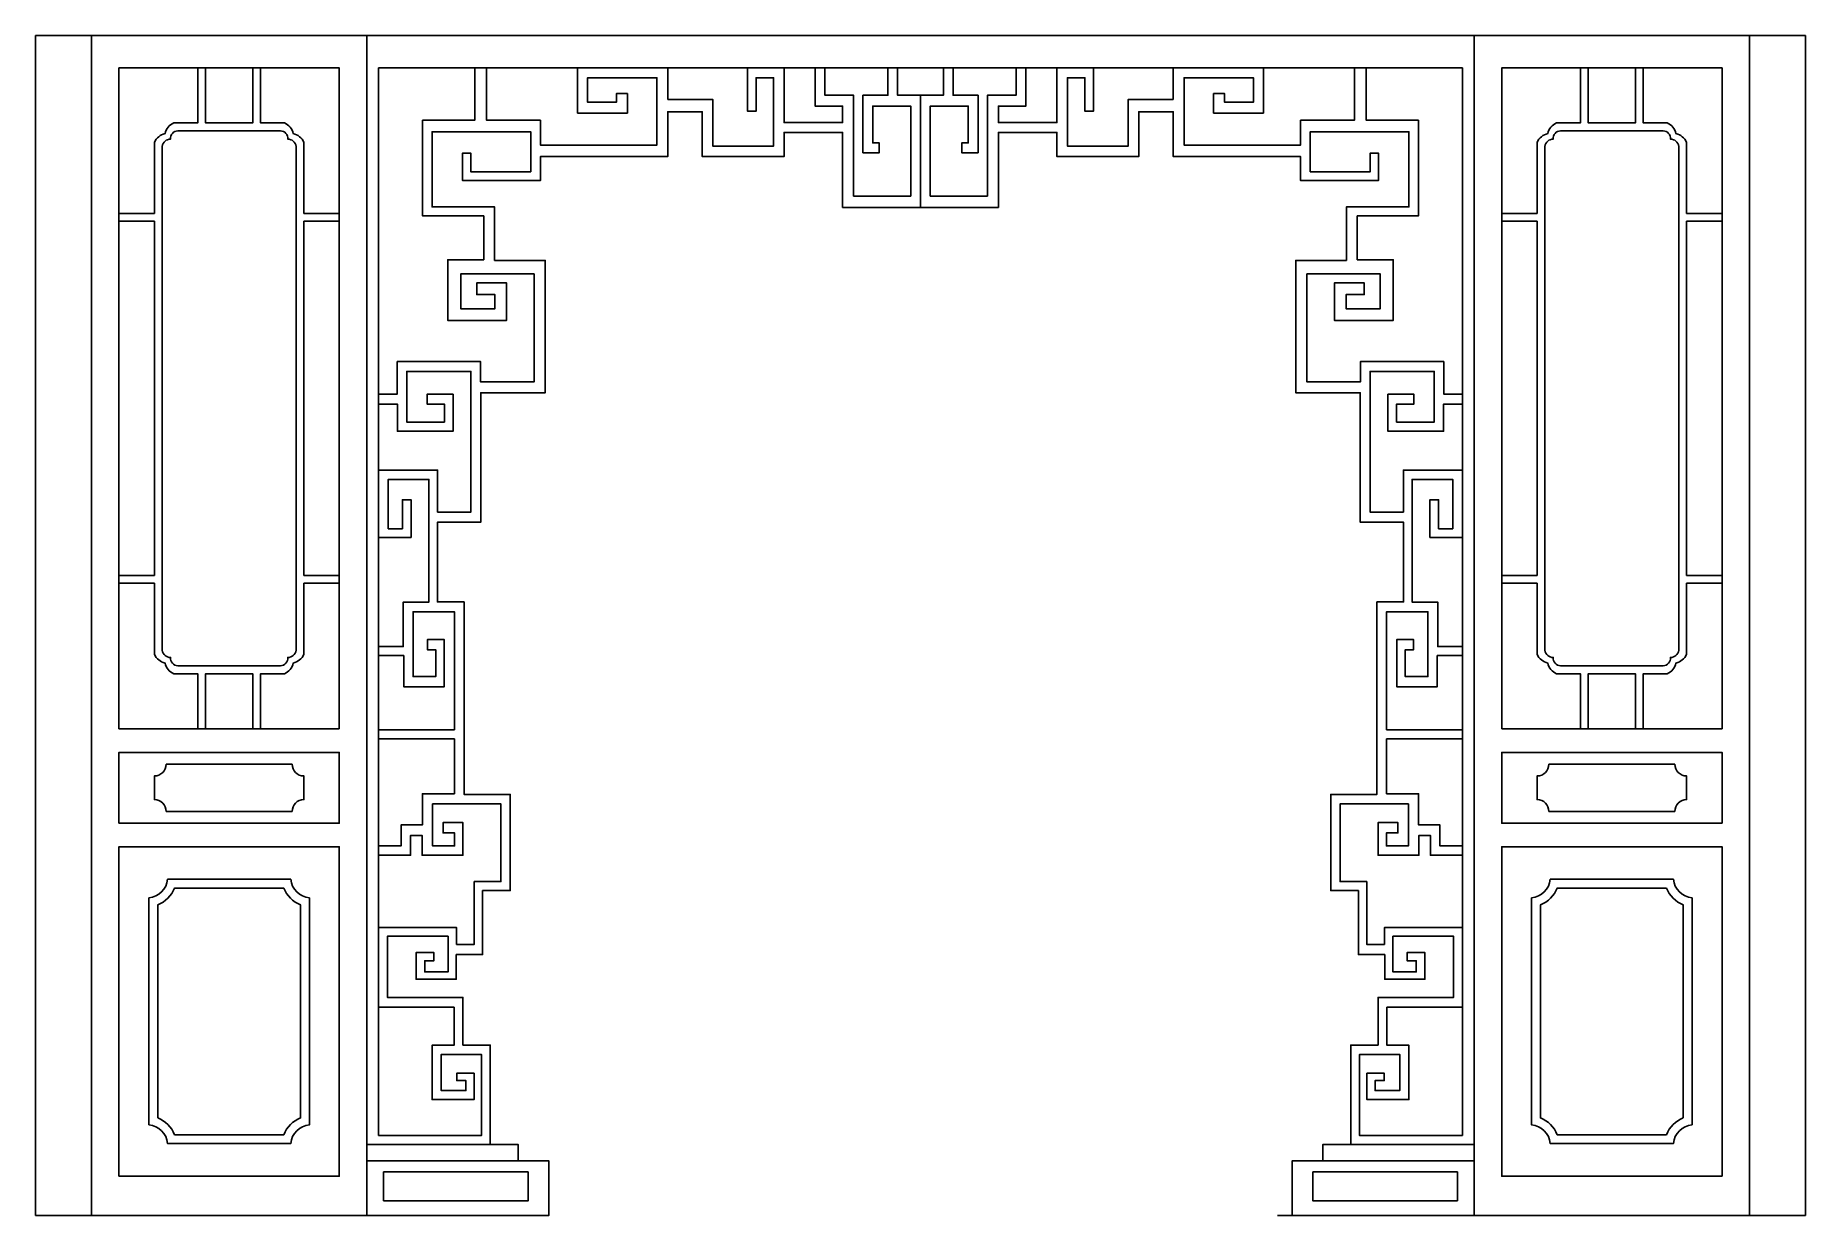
# Model space of a CAD drawing. Header units: metres. Extents: x 195 to 3795, y 8030 to 10430.
import ezdxf

# ---------------------------------------------------------------- set-up
doc = ezdxf.new("R2010")
doc.units = ezdxf.units.M
for name, color, linetype in [('3', 3, 'Continuous'), ('4', 4, 'Continuous'), ('7', 7, 'Continuous')]:
    doc.layers.add(name, color=color, linetype=linetype)

msp = doc.modelspace()

# ---------------------------------------------------------------- linework, layer by layer
at = {"layer": '3'}
for p, q in [((741, 9332), (741, 10052)), ((813, 10052), (741, 10052)), ((3177, 10052), (3249, 10052)), ((3249, 9332), (3249, 10052)), ((813, 9332), (741, 9332)), ((3177, 9332), (3249, 9332))]:
    msp.add_line(p, q, dxfattribs=at)
for points in [[(365, 10068), (437, 10068), (437, 10212.55, -0.24), (458.66, 10230.34, -0.25), (476.45, 10252), (525, 10252), (525, 10364)], [(813, 10068), (741, 10068), (741, 10212.55, 0.24), (719.34, 10230.34, 0.25), (701.55, 10252), (653, 10252), (653, 10364)], [(3177, 10068), (3249, 10068), (3249, 10212.55, -0.24), (3270.66, 10230.34, -0.25), (3288.45, 10252), (3337, 10252), (3337, 10364)], [(3625, 10068), (3553, 10068), (3553, 10212.55, 0.24), (3531.34, 10230.34, 0.25), (3513.55, 10252), (3465, 10252), (3465, 10364)], [(525, 9020), (525, 9132), (476.45, 9132, -0.25), (458.66, 9153.66, -0.24), (437, 9171.45), (437, 9316), (365, 9316)], [(813, 9316), (741, 9316), (741, 9171.45, -0.24), (719.34, 9153.66, -0.25), (701.55, 9132), (653, 9132), (653, 9020)], [(3177, 9316), (3249, 9316), (3249, 9171.45, 0.24), (3270.66, 9153.66, 0.25), (3288.45, 9132), (3337, 9132), (3337, 9020)], [(3465, 9020), (3465, 9132), (3513.55, 9132, 0.25), (3531.34, 9153.66, 0.24), (3553, 9171.45), (3553, 9316), (3625, 9316)]]:
    msp.add_lwpolyline(points, format="xyb", dxfattribs=at)
for points in [[(541, 10364), (541, 10252), (637, 10252), (637, 10364)], [(1088.37, 10364), (1088.37, 10257.46), (982.35, 10257.46), (982.35, 10132.79), (982.35, 10132.79)], [(1112.68, 10364), (1112.68, 10257.46), (1222.19, 10257.46), (1222.19, 10206.89), (1459.06, 10206.89), (1459.06, 10344), (1317.93, 10344), (1317.93, 10294.22), (1376.67, 10294.22), (1376.67, 10311.61), (1398.96, 10311.61), (1398.96, 10271.97), (1297.67, 10271.97), (1297.67, 10364)], [(1643.33, 10364), (1643.33, 10275.67), (1660.68, 10275.67), (1660.68, 10344), (1696.06, 10344), (1696.06, 10204.87), (1572.5, 10204.87), (1572.5, 10299.94), (1481.34, 10299.94), (1481.34, 10364)], [(1780.71, 10364), (1780.71, 10286.21), (1836.68, 10286.21), (1836.68, 10252.62), (1717.55, 10252.62), (1717.55, 10364)], [(1928.65, 10364), (1928.65, 10308.26), (1877.87, 10308.26), (1877.87, 10191.39), (1910.99, 10191.39), (1910.99, 10211.23), (1897.74, 10211.23), (1897.74, 10286.21), (1975.02, 10286.21), (1975.02, 10103.18), (1858.78, 10103.18), (1858.78, 10255.33), (1858.78, 10308.26), (1800.58, 10308.26), (1800.58, 10364)], [(1948.52, 10364), (1948.52, 10308.26), (1995, 10308.26), (1995, 10080.24)], [(2041.48, 10364), (2041.48, 10308.26), (1995, 10308.26), (1995, 10080.24)], [(2061.35, 10364), (2061.35, 10308.26), (2112.13, 10308.26), (2112.13, 10191.39), (2079.01, 10191.39), (2079.01, 10211.23), (2092.26, 10211.23), (2092.26, 10286.21), (2014.98, 10286.21), (2014.98, 10103.18), (2131.22, 10103.18), (2131.22, 10255.33), (2131.22, 10308.26), (2189.42, 10308.26), (2189.42, 10364)], [(2209.29, 10364), (2209.29, 10286.21), (2153.32, 10286.21), (2153.32, 10252.62), (2272.45, 10252.62), (2272.45, 10364)], [(2346.67, 10364), (2346.67, 10275.67), (2329.32, 10275.67), (2329.32, 10344), (2293.94, 10344), (2293.94, 10204.87), (2417.5, 10204.87), (2417.5, 10299.94), (2508.66, 10299.94), (2508.66, 10364)], [(2877.32, 10364), (2877.32, 10257.46), (2767.81, 10257.46), (2767.81, 10206.89), (2530.94, 10206.89), (2530.94, 10344), (2672.07, 10344), (2672.07, 10294.22), (2613.33, 10294.22), (2613.33, 10311.61), (2591.04, 10311.61), (2591.04, 10271.97), (2692.33, 10271.97), (2692.33, 10364)], [(2901.63, 10364), (2901.63, 10257.46), (3007.65, 10257.46), (3007.65, 10132.79), (3007.65, 10132.79)], [(3449, 10364), (3449, 10252), (3353, 10252), (3353, 10364)], [(982.35, 10132.79), (982.35, 10132.79), (982.35, 10062.76), (1106.87, 10062.76), (1106.87, 9973.9), (1033.64, 9973.9), (1033.64, 9850.36), (1153.14, 9850.36), (1153.14, 9926.59), (1092.6, 9926.59), (1092.6, 9902.93), (1129.45, 9902.93), (1129.45, 9874.02), (1059.96, 9874.02), (1059.96, 9944.99), (1209.09, 9944.99), (1209.09, 9725.33), (1100.5, 9725.33), (1100.5, 9766.64), (930.92, 9766.64), (930.92, 9700.55), (893, 9700.55)], [(3007.65, 10132.79), (3007.65, 10132.79), (3007.65, 10062.76), (2883.13, 10062.76), (2883.13, 9973.9), (2956.36, 9973.9), (2956.36, 9850.36), (2836.86, 9850.36), (2836.86, 9926.59), (2897.4, 9926.59), (2897.4, 9902.93), (2860.55, 9902.93), (2860.55, 9874.02), (2930.04, 9874.02), (2930.04, 9944.99), (2780.91, 9944.99), (2780.91, 9725.33), (2889.5, 9725.33), (2889.5, 9766.64), (3059.08, 9766.64), (3059.08, 9700.55), (3097, 9700.55)], [(365, 9332), (437, 9332), (437, 10052), (365, 10052)], [(3625, 9332), (3553, 9332), (3553, 10052), (3625, 10052)], [(893, 9680.12), (931.38, 9680.12), (931.38, 9624.93), (1044.42, 9624.93), (1044.42, 9700.19), (991.67, 9700.19), (991.67, 9680.12), (1026.83, 9680.12), (1026.83, 9643.75), (950.22, 9643.75), (950.22, 9746.6), (1080.84, 9746.6), (1080.84, 9460.63), (1013.02, 9460.63), (1013.02, 9545.92), (893, 9545.92)], [(3097, 9680.12), (3058.62, 9680.12), (3058.62, 9624.93), (2945.58, 9624.93), (2945.58, 9700.19), (2998.33, 9700.19), (2998.33, 9680.12), (2963.17, 9680.12), (2963.17, 9643.75), (3039.78, 9643.75), (3039.78, 9746.6), (2909.16, 9746.6), (2909.16, 9460.63), (2976.98, 9460.63), (2976.98, 9545.92), (3097, 9545.92)], [(893, 9409.21), (959.01, 9409.21), (959.01, 9485.71), (941.43, 9485.71), (941.43, 9426.76), (912.54, 9426.76), (912.54, 9527.1), (995.43, 9527.1), (995.43, 9277.73), (943.18, 9277.73), (943.18, 9187.09), (893, 9187.09)], [(3097, 9409.21), (3030.99, 9409.21), (3030.99, 9485.71), (3048.57, 9485.71), (3048.57, 9426.76), (3077.46, 9426.76), (3077.46, 9527.1), (2994.57, 9527.1), (2994.57, 9277.73), (3046.82, 9277.73), (3046.82, 9187.09), (3097, 9187.09)], [(893, 9168.81), (944.15, 9168.81), (944.15, 9105.44), (1026.48, 9105.44), (1026.48, 9201.36), (992.18, 9201.36), (992.18, 9180.8), (1009.33, 9180.8), (1009.33, 9125.99), (963.02, 9125.99), (963.02, 9257.89), (1047.06, 9257.89), (1047.06, 9018.08), (893, 9018.08)], [(3097, 9168.81), (3045.85, 9168.81), (3045.85, 9105.44), (2963.52, 9105.44), (2963.52, 9201.36), (2997.82, 9201.36), (2997.82, 9180.8), (2980.67, 9180.8), (2980.67, 9125.99), (3026.98, 9125.99), (3026.98, 9257.89), (2942.94, 9257.89), (2942.94, 9018.08), (3097, 9018.08)], [(541, 9020), (541, 9132), (637, 9132), (637, 9020)], [(3449, 9020), (3449, 9132), (3353, 9132), (3353, 9020)], [(893, 8999.24), (1047.06, 8999.24), (1047.06, 8887.9), (981.89, 8887.9), (981.89, 8824.44), (938.63, 8824.44), (938.63, 8781.82), (893, 8781.82)], [(3097, 8999.24), (2942.94, 8999.24), (2942.94, 8887.9), (3008.11, 8887.9), (3008.11, 8824.44), (3051.37, 8824.44), (3051.37, 8781.82), (3097, 8781.82)], [(893, 8762.65), (957.83, 8762.65), (957.83, 8803.13), (981.3, 8803.13), (981.3, 8762.65), (1064.51, 8762.65), (1064.51, 8829.35), (1023.97, 8829.35), (1023.97, 8808.04), (1047.44, 8808.04), (1047.44, 8781.82), (1002.63, 8781.82), (1002.63, 8867.05), (1141.58, 8867.05), (1141.58, 8709.38), (1087.44, 8709.38), (1087.44, 8581.54), (1051.51, 8581.54), (1051.51, 8615.63), (893, 8615.63)], [(3097, 8762.65), (3032.17, 8762.65), (3032.17, 8803.13), (3008.7, 8803.13), (3008.7, 8762.65), (2925.49, 8762.65), (2925.49, 8829.35), (2966.03, 8829.35), (2966.03, 8808.04), (2942.56, 8808.04), (2942.56, 8781.82), (2987.37, 8781.82), (2987.37, 8867.05), (2848.42, 8867.05), (2848.42, 8709.38), (2902.56, 8709.38), (2902.56, 8581.54), (2938.49, 8581.54), (2938.49, 8615.63), (3097, 8615.63)], [(893, 8453.76), (1046.31, 8453.76), (1046.31, 8376.43), (1001.83, 8376.43), (1001.83, 8265.75), (1087.08, 8265.75), (1087.08, 8319.42), (1051.87, 8319.42), (1051.87, 8304.61), (1070.4, 8304.61), (1070.4, 8284.26), (1020.37, 8284.26), (1020.37, 8357.92), (1101.9, 8357.92), (1101.9, 8192.83), (893, 8192.83)], [(3097, 8453.76), (2943.69, 8453.76), (2943.69, 8376.43), (2988.17, 8376.43), (2988.17, 8265.75), (2902.92, 8265.75), (2902.92, 8319.42), (2938.13, 8319.42), (2938.13, 8304.61), (2919.6, 8304.61), (2919.6, 8284.26), (2969.63, 8284.26), (2969.63, 8357.92), (2888.1, 8357.92), (2888.1, 8192.83), (3097, 8192.83)]]:
    msp.add_lwpolyline(points, dxfattribs=at)
for points in [[(453, 9179.71, 0.38), (469.97, 9164.97, 0.44), (484.71, 9148), (693.29, 9148, 0.44), (708.03, 9164.97, 0.38), (725, 9179.71), (725, 10204.29, 0.38), (708.03, 10219.03, 0.44), (693.29, 10236), (484.71, 10236, 0.44), (469.97, 10219.03, 0.38), (453, 10204.29)], [(3537, 9179.71, -0.38), (3520.03, 9164.97, -0.44), (3505.29, 9148), (3296.71, 9148, -0.44), (3281.97, 9164.97, -0.38), (3265, 9179.71), (3265, 10204.29, -0.38), (3281.97, 10219.03, -0.44), (3296.71, 10236), (3505.29, 10236, -0.44), (3520.03, 10219.03, -0.38), (3537, 10204.29)], [(461, 8852), (717, 8852, -0.41), (741, 8876), (741, 8924, -0.41), (717, 8948), (461, 8948, -0.41), (437, 8924), (437, 8876, -0.41)], [(3529, 8852), (3273, 8852, 0.41), (3249, 8876), (3249, 8924, 0.41), (3273, 8948), (3529, 8948, 0.41), (3553, 8924), (3553, 8876, 0.41)], [(443.8, 8228.62), (443.8, 8661.89, 0.21), (477.96, 8696.06), (700.04, 8696.06, 0.21), (734.2, 8661.89), (734.2, 8228.62, 0.21), (700.04, 8194.46), (477.96, 8194.46, 0.21)], [(3546.2, 8228.62), (3546.2, 8661.89, -0.21), (3512.04, 8696.06), (3289.96, 8696.06, -0.21), (3255.8, 8661.89), (3255.8, 8228.62, -0.21), (3289.96, 8194.46), (3512.04, 8194.46, -0.21)]]:
    msp.add_lwpolyline(points, format="xyb", close=True, dxfattribs=at)
for points in [[(903, 8059.97), (903, 8118.75), (1196.82, 8118.75), (1196.82, 8059.97)], [(3087, 8059.97), (3087, 8118.75), (2793.18, 8118.75), (2793.18, 8059.97)]]:
    msp.add_lwpolyline(points, close=True, dxfattribs=at)
at = {"layer": '4'}
for p, q in [((195, 8030), (195, 10430)), ((195, 10430), (3795, 10430)), ((3795, 8030), (3795, 10430)), ((195, 8030), (1239.07, 8030)), ((2720.93, 8030), (3795, 8030))]:
    msp.add_line(p, q, dxfattribs=at)
for points in [[(1995, 10080.24), (1836.68, 10080.24), (1836.68, 10232.68), (1717.48, 10232.68), (1717.48, 10183.67), (1551.02, 10183.67), (1551.02, 10274.7), (1480.9, 10274.7), (1480.9, 10183.67), (1222.12, 10183.67), (1222.12, 10134.65), (1063.84, 10134.65), (1063.84, 10190.67), (1080.3, 10190.67), (1080.3, 10152.81), (1202.31, 10152.81), (1202.31, 10234.24), (1001.58, 10234.24), (1001.58, 10081.07), (1128.83, 10081.07), (1128.83, 9972.5), (1231.73, 9972.5), (1231.73, 9703.21), (1100.58, 9703.21), (1100.58, 9439.99), (1012.72, 9439.99), (1012.72, 9278.01), (1066.79, 9278.01), (1066.79, 8886.56), (1160.58, 8886.56), (1160.58, 8690.83), (1104.36, 8690.83), (1104.36, 8560.92), (1050.89, 8560.92), (1050.89, 8510.77), (969.22, 8510.77), (969.22, 8564.79), (1005.43, 8564.79), (1005.43, 8548.14), (986.9, 8548.14), (986.9, 8525.58), (1034.42, 8525.58), (1034.42, 8598.1), (911.03, 8598.1), (911.03, 8473.69), (1010.89, 8473.69), (1064.36, 8473.69), (1064.36, 8376.8), (1119.95, 8376.8), (1119.95, 8174.67), (1176.45, 8174.67), (1176.45, 8141.4), (1239.07, 8141.4), (1239.07, 8030), (1239.07, 8141.4), (1176.45, 8141.4), (1176.45, 8174.67), (1119.95, 8174.67)], [(1995, 10080.24), (2153.32, 10080.24), (2153.32, 10232.68), (2272.52, 10232.68), (2272.52, 10183.67), (2438.98, 10183.67), (2438.98, 10274.7), (2509.1, 10274.7), (2509.1, 10183.67), (2767.88, 10183.67), (2767.88, 10134.65), (2926.16, 10134.65), (2926.16, 10190.67), (2909.7, 10190.67), (2909.7, 10152.81), (2787.69, 10152.81), (2787.69, 10234.24), (2988.42, 10234.24), (2988.42, 10081.07), (2861.17, 10081.07), (2861.17, 9972.5), (2758.27, 9972.5), (2758.27, 9703.21), (2889.42, 9703.21), (2889.42, 9439.99), (2977.28, 9439.99), (2977.28, 9278.01), (2923.21, 9278.01), (2923.21, 8886.56), (2829.42, 8886.56), (2829.42, 8690.83), (2885.64, 8690.83), (2885.64, 8560.92), (2939.11, 8560.92), (2939.11, 8510.77), (3020.78, 8510.77), (3020.78, 8564.79), (2984.57, 8564.79), (2984.57, 8548.14), (3003.1, 8548.14), (3003.1, 8525.58), (2955.58, 8525.58), (2955.58, 8598.1), (3078.97, 8598.1), (3078.97, 8473.69), (2979.11, 8473.69), (2925.64, 8473.69), (2925.64, 8376.8), (2870.05, 8376.8), (2870.05, 8174.67), (2813.55, 8174.67), (2813.55, 8141.4), (2750.93, 8141.4), (2750.93, 8030), (2750.93, 8141.4), (2813.55, 8141.4), (2813.55, 8174.67), (2870.05, 8174.67)]]:
    msp.add_lwpolyline(points, dxfattribs=at)
at = {"layer": '7'}
for p, q in [((309, 8030), (309, 10430)), ((869, 8030), (869, 10430)), ((3121, 8030), (3121, 10430)), ((3681, 8030), (3681, 10430)), ((893, 8192.83), (893, 10364)), ((893, 10364), (3097, 10364)), ((3097, 8192.83), (3097, 10364)), ((1119.95, 8174.67), (869, 8174.67)), ((2870.05, 8174.67), (3121, 8174.67)), ((1176.45, 8141.4), (869, 8141.4)), ((2813.55, 8141.4), (3121, 8141.4))]:
    msp.add_line(p, q, dxfattribs=at)
for points in [[(813, 9020), (813, 10364), (365, 10364), (365, 9020)], [(3177, 9020), (3177, 10364), (3625, 10364), (3625, 9020)], [(365, 8828), (365, 8972), (813, 8972), (813, 8828)], [(3625, 8828), (3625, 8972), (3177, 8972), (3177, 8828)], [(365, 8110), (813, 8110), (813, 8780), (365, 8780)], [(3625, 8110), (3177, 8110), (3177, 8780), (3625, 8780)]]:
    msp.add_lwpolyline(points, close=True, dxfattribs=at)
for points in [[(425.8, 8214.5), (425.8, 8676.01, 0.36), (463.85, 8714.06), (714.15, 8714.06, 0.36), (752.2, 8676.01), (752.2, 8214.5, 0.36), (714.15, 8176.46), (463.85, 8176.46, 0.36)], [(3564.2, 8214.5), (3564.2, 8676.01, -0.36), (3526.15, 8714.06), (3275.85, 8714.06, -0.36), (3237.8, 8676.01), (3237.8, 8214.5, -0.36), (3275.85, 8176.46), (3526.15, 8176.46, -0.36)]]:
    msp.add_lwpolyline(points, format="xyb", close=True, dxfattribs=at)

doc.saveas('drawing.dxf')
